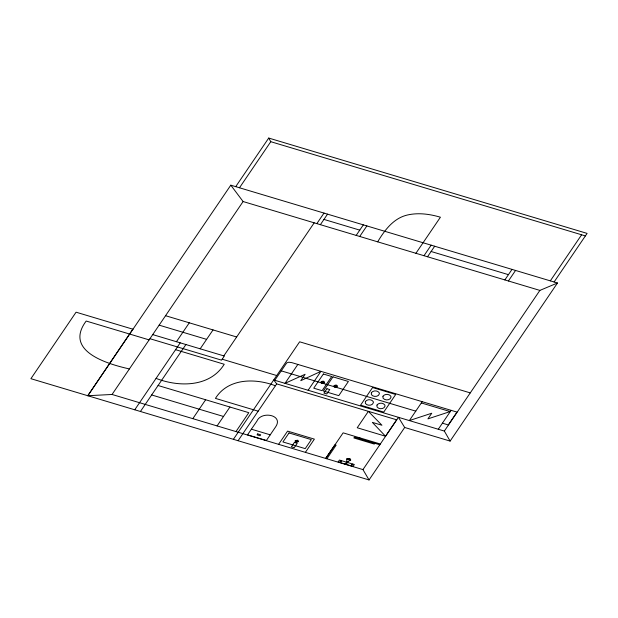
<?xml version="1.0" encoding="UTF-8"?>
<svg xmlns="http://www.w3.org/2000/svg" width="618" height="618" viewBox="0 0 618 618"><rect width="100%" height="100%" fill="white"/><g stroke="black" fill="none" stroke-linecap="round" stroke-linejoin="round"><path stroke-width="0.93" d="M362.951 469.595L398.455 417.32L404.682 427.471L369.046 479.947L362.951 469.595L112.051 394.469L87.795 395.721L132.855 329.193M87.795 395.721L230.8 185.176L557.482 283.005L450.12 441.082L404.682 427.471M235.713 186.651L268.722 138.053L587.1 233.395L554.091 281.993M239.483 187.779L270.784 141.7L268.722 138.053M112.051 394.469L243.098 201.538L230.8 185.176M176.454 341.7L189.286 322.812M134.747 409.78L180.217 342.835M140.433 411.488L185.91 344.543M200.193 348.807L213.032 329.912M223.816 355.891L314.199 222.828M316.841 223.616L323.994 213.086M320.379 224.674L327.532 214.145M192.824 418.641L205.647 399.753M217.096 425.91L229.927 407.023M356.184 235.396L363.338 224.867M359.722 236.455L366.876 225.925M235.976 431.565L248.807 412.677L158.077 385.508M233.395 439.321L299.637 341.8L470.267 392.894M274.771 380.286L286.706 362.928L288.745 362.218L291.75 362.611L456.996 412.098L448.282 424.929L442.411 423.168M238.084 440.727L276.694 383.886L273.712 379.962L444.342 431.063L450.12 441.082M377.675 241.831C384.581 230.267 393.496 218.216 407.401 215.01C418.347 212.492 429.765 214.06 440.418 217.212L415.914 253.287M251.379 429.186L247.532 434.848L266.381 440.487L275.736 426.721C283.732 414.763 261.221 410.754 256.933 421.09L251.379 429.186L270.228 434.825M297.845 364.442L285.014 383.33L305.122 374.269L300.765 380.696L320.927 371.348L308.135 390.252M278.594 444.334L287.586 431.101L314.369 439.128L305.385 452.353M423.994 255.705L431.148 245.176M427.532 256.764L434.678 246.234M326.876 458.788L336.138 445.153L334.956 444.798L325.694 458.44L343.129 432.847L380.34 443.994M339.637 462.426L340.943 460.503M359.375 438.664L359.908 437.876M344.921 464.002C347.532 462.735 346.211 459.931 347.355 458.463L350.352 458.888L350.692 460.062L349.726 460.518M346.188 464.388L348.027 461.677L349.494 460.611M351.418 465.949L352.778 464.048M374.848 443.291L374.315 444.079L353.882 437.961L354.415 437.173L379.807 444.782M385.501 436.231L372.337 422.372L381.955 425.254L368.359 411.372L357.227 427.756L385.501 436.231L396.656 419.807M422.187 401.677L409.348 420.58L431.75 413.226L427.903 418.888L450.329 411.511M504.86 279.923L512.013 269.386M508.398 280.981L515.551 270.452M438.293 429.24L451.125 410.344M444.342 431.063L539.877 290.406L557.482 283.005M550.321 280.858L581.615 234.786M270.784 141.7L585.393 235.914M323.956 219.413L359.761 230.135M431.109 251.495L508.436 274.655M243.098 201.538L539.877 290.406M165.547 315.705L236.663 336.988M421.321 402.944L450.267 411.611M159.135 325.145L206.613 339.367M281.19 370.839L415.76 411.132M152.716 334.601L224.334 356.045L221.553 360.147L149.935 338.703M132.955 329.224L76.068 312.19L30.9 378.687L369.046 479.947M222.186 359.212L276.717 375.543M149.123 339.885L86.18 321.036C63.499 351.41 107.988 364.133 129.394 368.938M175.566 349.688L224.234 364.257C209.896 387.378 178.818 387.247 156.068 378.386M276.694 383.886L396.748 419.838M275.404 385.779C255.35 378.007 228.042 378.061 215.443 398.386L258.154 411.179M151.665 394.956L223.507 416.47M346.628 461.484L347.903 461.87M346.227 462.086L339.436 460.055L338.131 461.97L353.025 466.435L354.33 464.512L347.494 462.465M365.346 401.584L365.408 403.454C367.2 406.08 372.669 405.871 373.426 402.527L373.164 401.484C371.387 399.027 367.053 399.143 365.346 401.584M371.333 392.77L371.395 394.639C373.187 397.266 378.656 397.057 379.413 393.712L379.151 392.669C377.374 390.213 373.04 390.329 371.333 392.77M376.972 405.068L377.034 406.93C378.826 409.564 384.288 409.348 385.053 406.011L384.782 404.968C383.013 402.511 378.672 402.619 376.972 405.068M382.959 396.254L383.021 398.116C384.813 400.75 390.275 400.534 391.039 397.196L390.769 396.153C389 393.697 384.659 393.805 382.959 396.254M257.706 433.913L257.065 434.863L260.054 435.76L260.703 434.809L257.706 433.913M323.368 374.014L313.751 388.181L322.086 390.676L331.704 376.509L323.368 374.014M321.236 381.63L321.059 382.743L321.715 383.33L323.392 383.446L324.535 382.619L324.45 381.885L323.214 381.128L321.236 381.63M321.885 381.924L321.785 382.565L322.488 382.998L323.77 382.488L323.013 381.638L321.885 381.924M289.023 432.94L282.905 441.947L305.222 448.629L311.341 439.622L289.023 432.94M332.986 376.856L323.361 391.024L338.788 395.644L348.405 381.476L332.986 376.856M326.937 388.722L323.94 393.125L326.767 393.975L329.765 389.564L326.937 388.722M295.296 440.557L295.118 441.677L296.354 442.434L298.594 441.546L297.853 440.232L295.296 440.557M294.392 442.434L291.402 446.845L294.23 447.687L297.219 443.284L294.392 442.434M295.945 440.85L296.223 441.824L297.83 441.414L297.08 440.564L295.945 440.85M334.16 385.501L333.983 386.613L334.639 387.2L336.316 387.316L337.459 386.489L337.374 385.756L336.138 384.999L334.16 385.501M334.809 385.794L334.709 386.435L335.419 386.868L336.694 386.358L335.937 385.508L334.809 385.794M372.569 387.54L360.595 405.169L383.732 412.098L395.705 394.469L372.569 387.54M341.113 461.499L340.302 461.445L341.113 461.499M351.488 464.605C350.73 465.269 352.994 464.999 351.488 464.605M346.829 458.95C353.689 462.148 349.788 457.853 346.829 458.95"/></g></svg>
